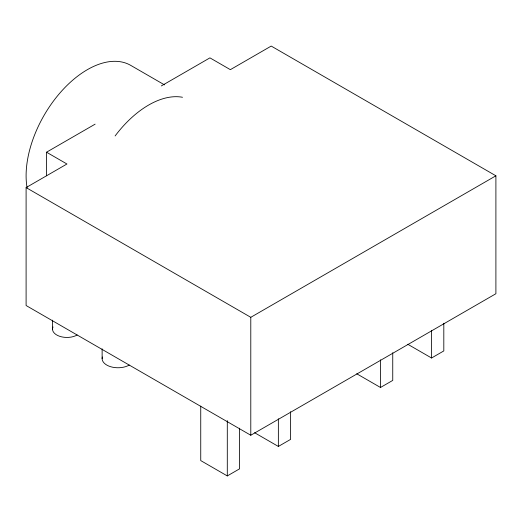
<?xml version="1.0" encoding="UTF-8"?>
<svg xmlns="http://www.w3.org/2000/svg" width="522" height="522" viewBox="0 0 522 522"><rect width="100%" height="100%" fill="white"/><g stroke="black" fill="none" stroke-linecap="round" stroke-linejoin="round"><path stroke-width="0.78" d="M46.523 175.797L46.523 152.209L95.128 124.151M161.337 85.928L209.935 57.864L230.359 69.661L271.212 46.073L495.9 175.797L495.9 293.723L250.788 435.244L26.1 305.52L26.1 187.587L66.953 163.999L46.523 152.209M26.1 187.587L250.788 317.311L495.9 175.797M200.742 406.103L200.742 460.593L227.298 475.927L239.552 468.854L239.552 428.184M254.605 432.725L278.363 446.447L290.617 439.367L290.617 411.714M356.735 373.765L380.492 387.481L392.746 380.407L392.746 352.755M407.799 344.279L431.557 358.001L443.811 350.921L443.811 323.268M164.515 84.884L130.709 65.367A86.659 50.034 -60 0 0 58.966 94.123A86.659 50.034 -60 0 0 27.079 187.809M431.557 330.348L431.557 358.001M380.492 359.828L380.492 387.481M278.363 418.794L278.363 446.447M250.788 317.311L250.788 435.244M227.298 420.621L227.298 475.927M102.129 348.827L102.129 358.588M52.507 320.156L52.507 329.101M115.108 135.955A86.659 50.034 -60 0 1 182.491 97.268M77.165 335A14.446 8.339 0 0 1 59.73 336.325A14.446 8.339 0 0 1 53.003 326.948M129.254 365.074A15.888 9.174 0 0 1 110.677 366.725A15.888 9.174 0 0 1 102.371 356.989"/></g></svg>
